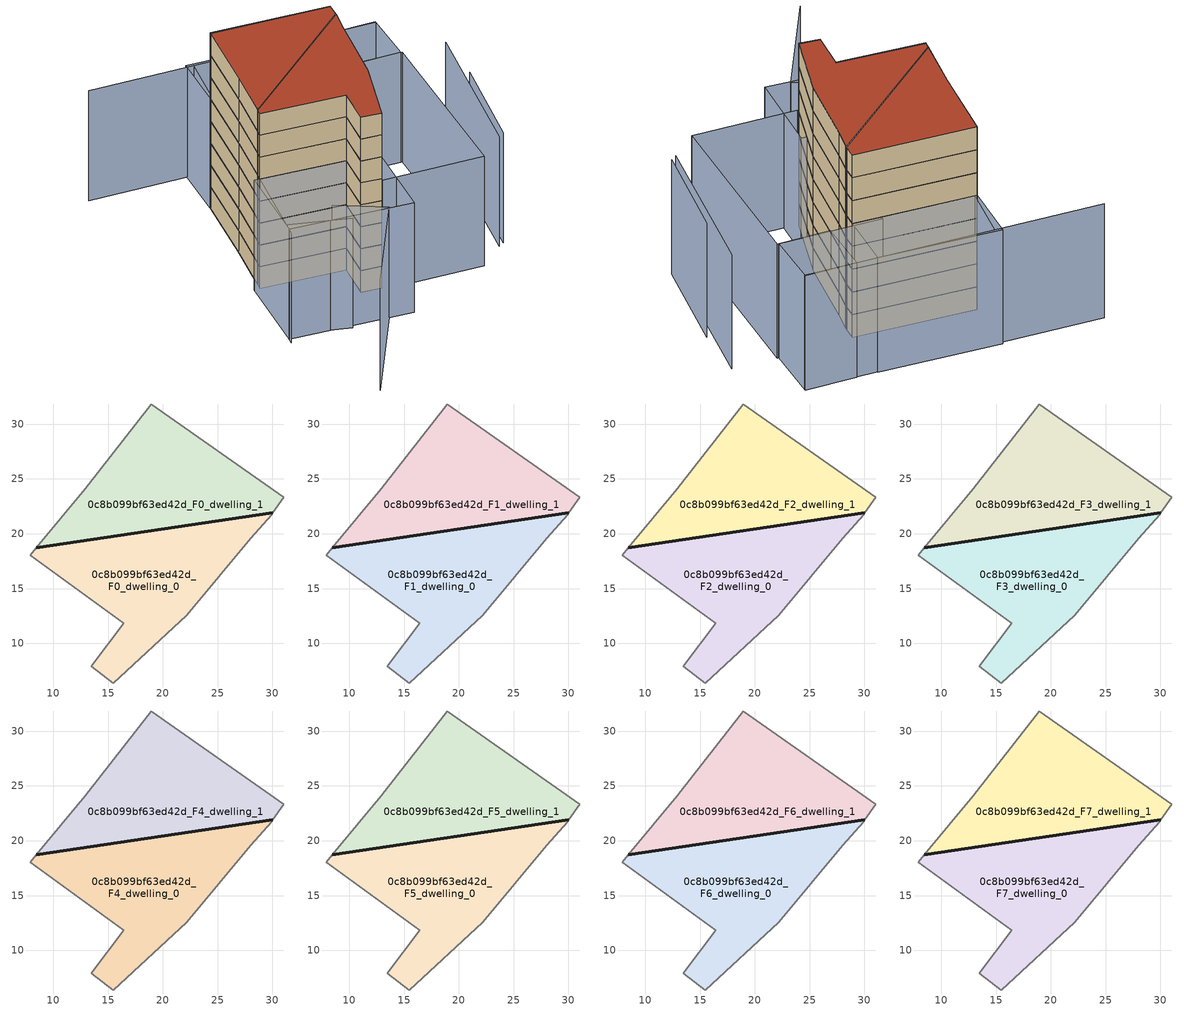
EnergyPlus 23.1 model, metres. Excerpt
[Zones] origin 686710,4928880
0c8b099bf63ed42d_F0_dwelling_0
 floor ground (EU_floor_Construction): 22.17,12.55 28.04,19.61 29.92,21.73 30.04,21.91 8.42,18.71 7.87,18.06 16.42,11.83 13.45,7.91 15.46,6.38 z0
 wall outside (EU_wall_Construction): 8.42,18.71 30.04,21.91 z0:3
 wall adiabatic (EU_wall_Construction): 30.04,21.91 29.92,21.73 28.04,19.61 22.17,12.55 15.46,6.38 13.45,7.91 16.42,11.83 7.87,18.06 8.42,18.71 z0:3
0c8b099bf63ed42d_F0_dwelling_1
 floor ground (EU_floor_Construction): 30.04,21.91 31.05,23.34 18.95,31.84 12.89,24.11 8.42,18.71 z0
 wall outside (EU_wall_Construction): 30.04,21.91 8.42,18.72 z0:3
 wall adiabatic (EU_wall_Construction): 8.42,18.71 12.89,24.11 18.95,31.84 31.05,23.34 30.04,21.91 z0:3
0c8b099bf63ed42d_F1_dwelling_0
 floor to 0c8b099bf63ed42d_F0_dwelling_0 (EU_floor_Construction): 22.17,12.55 28.04,19.61 29.92,21.73 30.04,21.91 8.42,18.71 7.87,18.06 16.42,11.83 13.45,7.91 15.46,6.38 z3
 wall outside (EU_wall_Construction): 8.42,18.71 30.04,21.91 z3:6
 wall adiabatic (EU_wall_Construction): 30.04,21.91 29.92,21.73 28.04,19.61 22.17,12.55 15.46,6.38 13.45,7.91 16.42,11.83 7.87,18.06 8.42,18.71 z3:6
0c8b099bf63ed42d_F1_dwelling_1
 floor to 0c8b099bf63ed42d_F0_dwelling_1 (EU_floor_Construction): 30.04,21.91 31.05,23.34 18.95,31.84 12.89,24.11 8.42,18.71 z3
 wall outside (EU_wall_Construction): 30.04,21.91 8.42,18.72 z3:6
 wall adiabatic (EU_wall_Construction): 8.42,18.71 12.89,24.11 18.95,31.84 31.05,23.34 30.04,21.91 z3:6
0c8b099bf63ed42d_F2_dwelling_0
 floor to 0c8b099bf63ed42d_F1_dwelling_0 (EU_floor_Construction): 22.17,12.55 28.04,19.61 29.92,21.73 30.04,21.91 8.42,18.71 7.87,18.06 16.42,11.83 13.45,7.91 15.46,6.38 z6
 wall outside (EU_wall_Construction): 8.42,18.71 30.04,21.91 z6:9
 wall adiabatic (EU_wall_Construction): 30.04,21.91 29.92,21.73 28.04,19.61 22.17,12.55 15.46,6.38 13.45,7.91 16.42,11.83 7.87,18.06 8.42,18.71 z6:9
0c8b099bf63ed42d_F2_dwelling_1
 floor to 0c8b099bf63ed42d_F1_dwelling_1 (EU_floor_Construction): 30.04,21.91 31.05,23.34 18.95,31.84 12.89,24.11 8.42,18.71 z6
 wall outside (EU_wall_Construction): 30.04,21.91 8.42,18.72 z6:9
 wall adiabatic (EU_wall_Construction): 8.42,18.71 12.89,24.11 18.95,31.84 31.05,23.34 30.04,21.91 z6:9
0c8b099bf63ed42d_F3_dwelling_0
 floor to 0c8b099bf63ed42d_F2_dwelling_0 (EU_floor_Construction): 22.17,12.55 28.04,19.61 29.92,21.73 30.04,21.91 8.42,18.71 7.87,18.06 16.42,11.83 13.45,7.91 15.46,6.38 z9
 wall outside (EU_wall_Construction): 8.42,18.71 30.04,21.91 z9:12
 wall adiabatic (EU_wall_Construction): 30.04,21.91 29.92,21.73 28.04,19.61 22.17,12.55 15.46,6.38 13.45,7.91 16.42,11.83 7.87,18.06 8.42,18.71 z9:12
0c8b099bf63ed42d_F3_dwelling_1
 floor to 0c8b099bf63ed42d_F2_dwelling_1 (EU_floor_Construction): 30.04,21.91 31.05,23.34 18.95,31.84 12.89,24.11 8.42,18.71 z9
 wall outside (EU_wall_Construction): 30.04,21.91 8.42,18.72 z9:12
 wall adiabatic (EU_wall_Construction): 8.42,18.71 12.89,24.11 18.95,31.84 31.05,23.34 30.04,21.91 z9:12
0c8b099bf63ed42d_F4_dwelling_0
 floor to 0c8b099bf63ed42d_F3_dwelling_0 (EU_floor_Construction): 22.17,12.55 28.04,19.61 29.92,21.73 30.04,21.91 8.42,18.71 7.87,18.06 16.42,11.83 13.45,7.91 15.46,6.38 z12
 wall outside (EU_wall_Construction): 8.42,18.71 30.04,21.91 z12:15
 wall adiabatic (EU_wall_Construction): 30.04,21.91 29.92,21.73 28.04,19.61 22.17,12.55 15.46,6.38 13.45,7.91 16.42,11.83 7.87,18.06 8.42,18.71 z12:15
0c8b099bf63ed42d_F4_dwelling_1
 floor to 0c8b099bf63ed42d_F3_dwelling_1 (EU_floor_Construction): 30.04,21.91 31.05,23.34 18.95,31.84 12.89,24.11 8.42,18.71 z12
 wall outside (EU_wall_Construction): 30.04,21.91 8.42,18.72 z12:15
 wall adiabatic (EU_wall_Construction): 8.42,18.71 12.89,24.11 18.95,31.84 31.05,23.34 30.04,21.91 z12:15
0c8b099bf63ed42d_F5_dwelling_0
 floor to 0c8b099bf63ed42d_F4_dwelling_0 (EU_floor_Construction): 22.17,12.55 28.04,19.61 29.92,21.73 30.04,21.91 8.42,18.71 7.87,18.06 16.42,11.83 13.45,7.91 15.46,6.38 z15
 wall outside (EU_wall_Construction): 8.42,18.71 30.04,21.91 z15:18
 wall adiabatic (EU_wall_Construction): 30.04,21.91 29.92,21.73 28.04,19.61 22.17,12.55 15.46,6.38 13.45,7.91 16.42,11.83 7.87,18.06 8.42,18.71 z15:18
0c8b099bf63ed42d_F5_dwelling_1
 floor to 0c8b099bf63ed42d_F4_dwelling_1 (EU_floor_Construction): 30.04,21.91 31.05,23.34 18.95,31.84 12.89,24.11 8.42,18.71 z15
 wall outside (EU_wall_Construction): 30.04,21.91 8.42,18.72 z15:18
 wall adiabatic (EU_wall_Construction): 8.42,18.71 12.89,24.11 18.95,31.84 31.05,23.34 30.04,21.91 z15:18
0c8b099bf63ed42d_F6_dwelling_0
 floor to 0c8b099bf63ed42d_F5_dwelling_0 (EU_floor_Construction): 22.17,12.55 28.04,19.61 29.92,21.73 30.04,21.91 8.42,18.71 7.87,18.06 16.42,11.83 13.45,7.91 15.46,6.38 z18
 wall outside (EU_wall_Construction): 8.42,18.71 30.04,21.91 z18:21
 wall adiabatic (EU_wall_Construction): 30.04,21.91 29.92,21.73 28.04,19.61 22.17,12.55 15.46,6.38 13.45,7.91 16.42,11.83 7.87,18.06 8.42,18.71 z18:21
0c8b099bf63ed42d_F6_dwelling_1
 floor to 0c8b099bf63ed42d_F5_dwelling_1 (EU_floor_Construction): 30.04,21.91 31.05,23.34 18.95,31.84 12.89,24.11 8.42,18.71 z18
 wall outside (EU_wall_Construction): 30.04,21.91 8.42,18.72 z18:21
 wall adiabatic (EU_wall_Construction): 8.42,18.71 12.89,24.11 18.95,31.84 31.05,23.34 30.04,21.91 z18:21
0c8b099bf63ed42d_F7_dwelling_0
 floor to 0c8b099bf63ed42d_F6_dwelling_0 (EU_floor_Construction): 22.17,12.55 28.04,19.61 29.92,21.73 30.04,21.91 8.42,18.71 7.87,18.06 16.42,11.83 13.45,7.91 15.46,6.38 z21
 wall outside (EU_wall_Construction): 8.42,18.71 30.04,21.91 z21:24
 wall adiabatic (EU_wall_Construction): 30.04,21.91 29.92,21.73 28.04,19.61 22.17,12.55 15.46,6.38 13.45,7.91 16.42,11.83 7.87,18.06 8.42,18.71 z21:24
 roof outside (EU_roof_Construction): 30.04,21.91 29.92,21.73 28.04,19.61 22.17,12.55 15.46,6.38 13.45,7.91 16.42,11.83 7.87,18.06 8.42,18.71 z24
0c8b099bf63ed42d_F7_dwelling_1
 floor to 0c8b099bf63ed42d_F6_dwelling_1 (EU_floor_Construction): 30.04,21.91 31.05,23.34 18.95,31.84 12.89,24.11 8.42,18.71 z21
 wall outside (EU_wall_Construction): 30.04,21.91 8.42,18.72 z21:24
 wall adiabatic (EU_wall_Construction): 8.42,18.71 12.89,24.11 18.95,31.84 31.05,23.34 30.04,21.91 z21:24
 roof outside (EU_roof_Construction): 31.05,23.34 30.04,21.91 8.42,18.71 12.89,24.11 18.95,31.84 z24
shading: 30.06,-0.28 43.37,15.52 / 7.76,8.16 10.89,2.46 / 10.89,2.46 -2.46,-4.86 / 1.57,10.28 6.72,4.75 / 23.66,37.1 0.38,9.02 / 30.98,-0.22 39.59,9.83 / 42.54,24.47 12.82,44.46 / 7.32,18.46 19.72,9.42 / 19.72,9.42 13.28,0.57 / 13.28,0.57 0.88,9.61 / 0.88,9.61 7.32,18.46 / 28.48,25.65 38.95,18.57 / 38.95,18.57 25.75,-0.97 / 25.75,-0.97 15.28,6.1 / 15.28,6.1 28.48,25.65 / 31.05,23.34 18.95,31.84 / 18.95,31.84 23.2,37.88 / 23.2,37.88 35.3,29.37 / 35.3,29.37 31.05,23.34 / 42.61,24.58 38.78,18.69 / 38.78,18.69 33.58,22.08 / 33.58,22.08 37.41,27.96 / 37.41,27.96 42.61,24.58 z0:15
[Building]
EU S2 Campaign: North Axis=0; Terrain=City; Solar Distribution=FullExterior
[Site:Location]
Bologna: Latitude=44.5; Longitude=11.25; Time Zone=1; Elevation=37
[SizingPeriod:WeatherFileDays]
AnnualSizingPeriod: Begin Month=1; Begin Day of Month=1; End Month=12; End Day of Month=31; Day of Week for Start Day=Monday; Use Weather File Daylight Saving Period=No; Use Weather File Rain and Snow Indicators=No
[MATERIAL]
EU_InternalMass_Material: Roughness=MediumRough; Thickness=0.1; Conductivity=1; Density=1800; Specific Heat=900; Thermal Absorptance=0.9; Solar Absorptance=0.7; Visible Absorptance=0.7
[MATERIAL:NOMASS] Roughness=MediumRough; Thermal Absorptance=0.9; Solar Absorptance=0.7; Visible Absorptance=0.7
Name | Thermal Resistance
EU_wall_NoMass | 0.905828
EU_roof_NoMass | 0.37593
EU_floor_NoMass | 0.67114
[CONSTRUCTION]
EU_wall_Construction: EU_wall_NoMass
EU_roof_Construction: EU_roof_NoMass
EU_floor_Construction: EU_floor_NoMass
EU_InternalMass_Construction: EU_InternalMass_Material
[ZONE] Type=1; Multiplier=1; Ceiling Height=autocalculate; Floor Area=autocalculate; Part of Total Floor Area=Yes
Name | Volume
0c8b099bf63ed42d_F0_dwelling_0 | 411.184
0c8b099bf63ed42d_F1_dwelling_0; 0c8b099bf63ed42d_F2_dwelling_0; 0c8b099bf63ed42d_F3_dwelling_0; 0c8b099bf63ed42d_F4_dwelling_0; 0c8b099bf63ed42d_F5_dwelling_0; 0c8b099bf63ed42d_F6_dwelling_0; 0c8b099bf63ed42d_F7_dwelling_0 | 411.183
0c8b099bf63ed42d_F0_dwelling_1 | 411.186
0c8b099bf63ed42d_F1_dwelling_1; 0c8b099bf63ed42d_F2_dwelling_1; 0c8b099bf63ed42d_F3_dwelling_1; 0c8b099bf63ed42d_F4_dwelling_1; 0c8b099bf63ed42d_F5_dwelling_1; 0c8b099bf63ed42d_F6_dwelling_1; 0c8b099bf63ed42d_F7_dwelling_1 | 411.185
[INTERNALMASS] Construction=EU_InternalMass_Construction
Name | Zone or ZoneList | Surface Area
0c8b099bf63ed42d_F0_dwelling_0_EU_InternalMass | 0c8b099bf63ed42d_F0_dwelling_0 | 137.061
0c8b099bf63ed42d_F0_dwelling_1_EU_InternalMass | 0c8b099bf63ed42d_F0_dwelling_1 | 137.062
0c8b099bf63ed42d_F1_dwelling_0_EU_InternalMass | 0c8b099bf63ed42d_F1_dwelling_0 | 137.061
0c8b099bf63ed42d_F1_dwelling_1_EU_InternalMass | 0c8b099bf63ed42d_F1_dwelling_1 | 137.062
0c8b099bf63ed42d_F2_dwelling_0_EU_InternalMass | 0c8b099bf63ed42d_F2_dwelling_0 | 137.061
0c8b099bf63ed42d_F2_dwelling_1_EU_InternalMass | 0c8b099bf63ed42d_F2_dwelling_1 | 137.062
0c8b099bf63ed42d_F3_dwelling_0_EU_InternalMass | 0c8b099bf63ed42d_F3_dwelling_0 | 137.061
0c8b099bf63ed42d_F3_dwelling_1_EU_InternalMass | 0c8b099bf63ed42d_F3_dwelling_1 | 137.062
0c8b099bf63ed42d_F4_dwelling_0_EU_InternalMass | 0c8b099bf63ed42d_F4_dwelling_0 | 137.061
0c8b099bf63ed42d_F4_dwelling_1_EU_InternalMass | 0c8b099bf63ed42d_F4_dwelling_1 | 137.062
0c8b099bf63ed42d_F5_dwelling_0_EU_InternalMass | 0c8b099bf63ed42d_F5_dwelling_0 | 137.061
0c8b099bf63ed42d_F5_dwelling_1_EU_InternalMass | 0c8b099bf63ed42d_F5_dwelling_1 | 137.062
0c8b099bf63ed42d_F6_dwelling_0_EU_InternalMass | 0c8b099bf63ed42d_F6_dwelling_0 | 137.061
0c8b099bf63ed42d_F6_dwelling_1_EU_InternalMass | 0c8b099bf63ed42d_F6_dwelling_1 | 137.062
0c8b099bf63ed42d_F7_dwelling_0_EU_InternalMass | 0c8b099bf63ed42d_F7_dwelling_0 | 137.061
0c8b099bf63ed42d_F7_dwelling_1_EU_InternalMass | 0c8b099bf63ed42d_F7_dwelling_1 | 137.062
[OTHEREQUIPMENT] Fuel Type=Electricity; Design Level Calculation Method=Watts/Area; Power per Zone Floor Area=1; Fraction Latent=0; Fraction Radiant=0; Fraction Lost=0; Carbon Dioxide Generation Rate=0; EndUse Subcategory=EU_Step8_InternalGains
Name | Zone or ZoneList or Space or SpaceList | Schedule
EU_Step8_InternalGain_0c8b099bf63ed42d_F0_dwelling_0_f000 | 0c8b099bf63ed42d_F0_dwelling_0 | EU_Step8_GainSchedule_0c8b099bf63ed42d_F0_dwelling_0_f000
EU_Step8_InternalGain_0c8b099bf63ed42d_F0_dwelling_1_f000 | 0c8b099bf63ed42d_F0_dwelling_1 | EU_Step8_GainSchedule_0c8b099bf63ed42d_F0_dwelling_1_f000
EU_Step8_InternalGain_0c8b099bf63ed42d_F1_dwelling_0_f000 | 0c8b099bf63ed42d_F1_dwelling_0 | EU_Step8_GainSchedule_0c8b099bf63ed42d_F1_dwelling_0_f000
EU_Step8_InternalGain_0c8b099bf63ed42d_F1_dwelling_1_f000 | 0c8b099bf63ed42d_F1_dwelling_1 | EU_Step8_GainSchedule_0c8b099bf63ed42d_F1_dwelling_1_f000
EU_Step8_InternalGain_0c8b099bf63ed42d_F2_dwelling_0_f000 | 0c8b099bf63ed42d_F2_dwelling_0 | EU_Step8_GainSchedule_0c8b099bf63ed42d_F2_dwelling_0_f000
EU_Step8_InternalGain_0c8b099bf63ed42d_F2_dwelling_1_f000 | 0c8b099bf63ed42d_F2_dwelling_1 | EU_Step8_GainSchedule_0c8b099bf63ed42d_F2_dwelling_1_f000
EU_Step8_InternalGain_0c8b099bf63ed42d_F3_dwelling_0_f000 | 0c8b099bf63ed42d_F3_dwelling_0 | EU_Step8_GainSchedule_0c8b099bf63ed42d_F3_dwelling_0_f000
EU_Step8_InternalGain_0c8b099bf63ed42d_F3_dwelling_1_f000 | 0c8b099bf63ed42d_F3_dwelling_1 | EU_Step8_GainSchedule_0c8b099bf63ed42d_F3_dwelling_1_f000
EU_Step8_InternalGain_0c8b099bf63ed42d_F4_dwelling_0_f000 | 0c8b099bf63ed42d_F4_dwelling_0 | EU_Step8_GainSchedule_0c8b099bf63ed42d_F4_dwelling_0_f000
EU_Step8_InternalGain_0c8b099bf63ed42d_F4_dwelling_1_f000 | 0c8b099bf63ed42d_F4_dwelling_1 | EU_Step8_GainSchedule_0c8b099bf63ed42d_F4_dwelling_1_f000
EU_Step8_InternalGain_0c8b099bf63ed42d_F5_dwelling_0_f000 | 0c8b099bf63ed42d_F5_dwelling_0 | EU_Step8_GainSchedule_0c8b099bf63ed42d_F5_dwelling_0_f000
EU_Step8_InternalGain_0c8b099bf63ed42d_F5_dwelling_1_f000 | 0c8b099bf63ed42d_F5_dwelling_1 | EU_Step8_GainSchedule_0c8b099bf63ed42d_F5_dwelling_1_f000
EU_Step8_InternalGain_0c8b099bf63ed42d_F6_dwelling_0_f000 | 0c8b099bf63ed42d_F6_dwelling_0 | EU_Step8_GainSchedule_0c8b099bf63ed42d_F6_dwelling_0_f000
EU_Step8_InternalGain_0c8b099bf63ed42d_F6_dwelling_1_f000 | 0c8b099bf63ed42d_F6_dwelling_1 | EU_Step8_GainSchedule_0c8b099bf63ed42d_F6_dwelling_1_f000
EU_Step8_InternalGain_0c8b099bf63ed42d_F7_dwelling_0_f000 | 0c8b099bf63ed42d_F7_dwelling_0 | EU_Step8_GainSchedule_0c8b099bf63ed42d_F7_dwelling_0_f000
EU_Step8_InternalGain_0c8b099bf63ed42d_F7_dwelling_1_f000 | 0c8b099bf63ed42d_F7_dwelling_1 | EU_Step8_GainSchedule_0c8b099bf63ed42d_F7_dwelling_1_f000
[ZONEVENTILATION:DESIGNFLOWRATE] Schedule=EU_AlwaysOn; Design Flow Rate Calculation Method=AirChanges/Hour; Air Changes per Hour=0.73129; Ventilation Type=Natural; Fan Pressure Rise=0; Fan Total Efficiency=1; Constant Term Coefficient=1; Temperature Term Coefficient=0; Velocity Term Coefficient=0; Velocity Squared Term Coefficient=0; Minimum Indoor Temperature=-100; Maximum Indoor Temperature=100; Delta Temperature=-100; Minimum Outdoor Temperature=-100; Maximum Outdoor Temperature=100; Maximum Wind Speed=40
Name | Zone or ZoneList or Space or SpaceList
EU_ConstantAir_0c8b099bf63ed42d_F0_dwelling_0 | 0c8b099bf63ed42d_F0_dwelling_0
EU_ConstantAir_0c8b099bf63ed42d_F0_dwelling_1 | 0c8b099bf63ed42d_F0_dwelling_1
EU_ConstantAir_0c8b099bf63ed42d_F1_dwelling_0 | 0c8b099bf63ed42d_F1_dwelling_0
EU_ConstantAir_0c8b099bf63ed42d_F1_dwelling_1 | 0c8b099bf63ed42d_F1_dwelling_1
EU_ConstantAir_0c8b099bf63ed42d_F2_dwelling_0 | 0c8b099bf63ed42d_F2_dwelling_0
EU_ConstantAir_0c8b099bf63ed42d_F2_dwelling_1 | 0c8b099bf63ed42d_F2_dwelling_1
EU_ConstantAir_0c8b099bf63ed42d_F3_dwelling_0 | 0c8b099bf63ed42d_F3_dwelling_0
EU_ConstantAir_0c8b099bf63ed42d_F3_dwelling_1 | 0c8b099bf63ed42d_F3_dwelling_1
EU_ConstantAir_0c8b099bf63ed42d_F4_dwelling_0 | 0c8b099bf63ed42d_F4_dwelling_0
EU_ConstantAir_0c8b099bf63ed42d_F4_dwelling_1 | 0c8b099bf63ed42d_F4_dwelling_1
EU_ConstantAir_0c8b099bf63ed42d_F5_dwelling_0 | 0c8b099bf63ed42d_F5_dwelling_0
EU_ConstantAir_0c8b099bf63ed42d_F5_dwelling_1 | 0c8b099bf63ed42d_F5_dwelling_1
EU_ConstantAir_0c8b099bf63ed42d_F6_dwelling_0 | 0c8b099bf63ed42d_F6_dwelling_0
EU_ConstantAir_0c8b099bf63ed42d_F6_dwelling_1 | 0c8b099bf63ed42d_F6_dwelling_1
EU_ConstantAir_0c8b099bf63ed42d_F7_dwelling_0 | 0c8b099bf63ed42d_F7_dwelling_0
EU_ConstantAir_0c8b099bf63ed42d_F7_dwelling_1 | 0c8b099bf63ed42d_F7_dwelling_1
[HVACTEMPLATE:THERMOSTAT] Constant Heating Setpoint=20; Constant Cooling Setpoint=50
EU_HeatOnly_0c8b099bf63ed42d_F0_dwelling_0; EU_HeatOnly_0c8b099bf63ed42d_F0_dwelling_1; EU_HeatOnly_0c8b099bf63ed42d_F1_dwelling_0; EU_HeatOnly_0c8b099bf63ed42d_F1_dwelling_1; EU_HeatOnly_0c8b099bf63ed42d_F2_dwelling_0; EU_HeatOnly_0c8b099bf63ed42d_F2_dwelling_1; EU_HeatOnly_0c8b099bf63ed42d_F3_dwelling_0; EU_HeatOnly_0c8b099bf63ed42d_F3_dwelling_1; EU_HeatOnly_0c8b099bf63ed42d_F4_dwelling_0; EU_HeatOnly_0c8b099bf63ed42d_F4_dwelling_1; EU_HeatOnly_0c8b099bf63ed42d_F5_dwelling_0; EU_HeatOnly_0c8b099bf63ed42d_F5_dwelling_1; EU_HeatOnly_0c8b099bf63ed42d_F6_dwelling_0; EU_HeatOnly_0c8b099bf63ed42d_F6_dwelling_1; EU_HeatOnly_0c8b099bf63ed42d_F7_dwelling_0; EU_HeatOnly_0c8b099bf63ed42d_F7_dwelling_1
[HVACTEMPLATE:ZONE:IDEALLOADSAIRSYSTEM] System Availability Schedule=EU_AlwaysOn; Maximum Heating Supply Air Temperature=50; Minimum Cooling Supply Air Temperature=13; Maximum Heating Supply Air Humidity Ratio=0.0156; Minimum Cooling Supply Air Humidity Ratio=0.0077; Heating Limit=NoLimit; Cooling Limit=NoLimit; Heating Availability Schedule=EU_AlwaysOn; Cooling Availability Schedule=EU_CoolingOff; Dehumidification Control Type=ConstantSensibleHeatRatio; Cooling Sensible Heat Ratio=0.7; Dehumidification Setpoint=60; Humidification Control Type=None; Humidification Setpoint=30; Outdoor Air Method=None; Outdoor Air Flow Rate per Person=0.00944; Outdoor Air Flow Rate per Zone Floor Area=0; Outdoor Air Flow Rate per Zone=0; Demand Controlled Ventilation Type=None; Outdoor Air Economizer Type=NoEconomizer; Heat Recovery Type=None; Sensible Heat Recovery Effectiveness=0.7; Latent Heat Recovery Effectiveness=0.65
Name | Template Thermostat
0c8b099bf63ed42d_F0_dwelling_0 | EU_HeatOnly_0c8b099bf63ed42d_F0_dwelling_0
0c8b099bf63ed42d_F0_dwelling_1 | EU_HeatOnly_0c8b099bf63ed42d_F0_dwelling_1
0c8b099bf63ed42d_F1_dwelling_0 | EU_HeatOnly_0c8b099bf63ed42d_F1_dwelling_0
0c8b099bf63ed42d_F1_dwelling_1 | EU_HeatOnly_0c8b099bf63ed42d_F1_dwelling_1
0c8b099bf63ed42d_F2_dwelling_0 | EU_HeatOnly_0c8b099bf63ed42d_F2_dwelling_0
0c8b099bf63ed42d_F2_dwelling_1 | EU_HeatOnly_0c8b099bf63ed42d_F2_dwelling_1
0c8b099bf63ed42d_F3_dwelling_0 | EU_HeatOnly_0c8b099bf63ed42d_F3_dwelling_0
0c8b099bf63ed42d_F3_dwelling_1 | EU_HeatOnly_0c8b099bf63ed42d_F3_dwelling_1
0c8b099bf63ed42d_F4_dwelling_0 | EU_HeatOnly_0c8b099bf63ed42d_F4_dwelling_0
0c8b099bf63ed42d_F4_dwelling_1 | EU_HeatOnly_0c8b099bf63ed42d_F4_dwelling_1
0c8b099bf63ed42d_F5_dwelling_0 | EU_HeatOnly_0c8b099bf63ed42d_F5_dwelling_0
0c8b099bf63ed42d_F5_dwelling_1 | EU_HeatOnly_0c8b099bf63ed42d_F5_dwelling_1
0c8b099bf63ed42d_F6_dwelling_0 | EU_HeatOnly_0c8b099bf63ed42d_F6_dwelling_0
0c8b099bf63ed42d_F6_dwelling_1 | EU_HeatOnly_0c8b099bf63ed42d_F6_dwelling_1
0c8b099bf63ed42d_F7_dwelling_0 | EU_HeatOnly_0c8b099bf63ed42d_F7_dwelling_0
0c8b099bf63ed42d_F7_dwelling_1 | EU_HeatOnly_0c8b099bf63ed42d_F7_dwelling_1
[SIZING:ZONE] Zone Cooling Design Supply Air Temperature Input Method=SupplyAirTemperature; Zone Cooling Design Supply Air Temperature=13; Zone Heating Design Supply Air Temperature Input Method=SupplyAirTemperature; Zone Heating Design Supply Air Temperature=50; Zone Cooling Design Supply Air Humidity Ratio=0.008; Zone Heating Design Supply Air Humidity Ratio=0.008; Cooling Design Air Flow Method=DesignDay; Cooling Design Air Flow Rate=0; Cooling Minimum Air Flow per Zone Floor Area=0.000762; Cooling Minimum Air Flow=0; Cooling Minimum Air Flow Fraction=0.2; Heating Design Air Flow Method=DesignDay; Heating Design Air Flow Rate=0; Heating Maximum Air Flow per Zone Floor Area=0.002032; Heating Maximum Air Flow=0.141576; Heating Maximum Air Flow Fraction=0.3; Account for Dedicated Outdoor Air System=No; Dedicated Outdoor Air System Control Strategy=NeutralSupplyAir; Dedicated Outdoor Air Low Setpoint Temperature for Design=autosize; Dedicated Outdoor Air High Setpoint Temperature for Design=autosize; Zone Load Sizing Method=Sensible Load Only No Latent Load; Zone Latent Cooling Design Supply Air Humidity Ratio Input Method=HumidityRatioDifference; Zone Cooling Design Supply Air Humidity Ratio Difference=0.005; Zone Latent Heating Design Supply Air Humidity Ratio Input Method=HumidityRatioDifference; Zone Humidification Design Supply Air Humidity Ratio Difference=0.005
0c8b099bf63ed42d_F0_dwelling_0; 0c8b099bf63ed42d_F0_dwelling_1; 0c8b099bf63ed42d_F1_dwelling_0; 0c8b099bf63ed42d_F1_dwelling_1; 0c8b099bf63ed42d_F2_dwelling_0; 0c8b099bf63ed42d_F2_dwelling_1; 0c8b099bf63ed42d_F3_dwelling_0; 0c8b099bf63ed42d_F3_dwelling_1; 0c8b099bf63ed42d_F4_dwelling_0; 0c8b099bf63ed42d_F4_dwelling_1; 0c8b099bf63ed42d_F5_dwelling_0; 0c8b099bf63ed42d_F5_dwelling_1; 0c8b099bf63ed42d_F6_dwelling_0; 0c8b099bf63ed42d_F6_dwelling_1; 0c8b099bf63ed42d_F7_dwelling_0; 0c8b099bf63ed42d_F7_dwelling_1
[SCHEDULE:CONSTANT]
Name | Hourly Value
EU_AlwaysOn | 1
EU_CoolingOff | 0
[SCHEDULE:FILE] Column Number=1; Rows to Skip at Top=0; Number of Hours of Data=8760; Column Separator=Comma; Interpolate to Timestep=No; Minutes per Item=60; Adjust Schedule for Daylight Savings=Yes
Name | File
EU_Step8_GainSchedule_0c8b099bf63ed42d_F0_dwelling_0_f000 | ../../schedules/0c8b099bf63ed42d/0c8b099bf63ed42d_F0_dwelling_0_f000_gain.csv
EU_Step8_GainSchedule_0c8b099bf63ed42d_F0_dwelling_1_f000 | ../../schedules/0c8b099bf63ed42d/0c8b099bf63ed42d_F0_dwelling_1_f000_gain.csv
EU_Step8_GainSchedule_0c8b099bf63ed42d_F1_dwelling_0_f000 | ../../schedules/0c8b099bf63ed42d/0c8b099bf63ed42d_F1_dwelling_0_f000_gain.csv
EU_Step8_GainSchedule_0c8b099bf63ed42d_F1_dwelling_1_f000 | ../../schedules/0c8b099bf63ed42d/0c8b099bf63ed42d_F1_dwelling_1_f000_gain.csv
EU_Step8_GainSchedule_0c8b099bf63ed42d_F2_dwelling_0_f000 | ../../schedules/0c8b099bf63ed42d/0c8b099bf63ed42d_F2_dwelling_0_f000_gain.csv
EU_Step8_GainSchedule_0c8b099bf63ed42d_F2_dwelling_1_f000 | ../../schedules/0c8b099bf63ed42d/0c8b099bf63ed42d_F2_dwelling_1_f000_gain.csv
EU_Step8_GainSchedule_0c8b099bf63ed42d_F3_dwelling_0_f000 | ../../schedules/0c8b099bf63ed42d/0c8b099bf63ed42d_F3_dwelling_0_f000_gain.csv
EU_Step8_GainSchedule_0c8b099bf63ed42d_F3_dwelling_1_f000 | ../../schedules/0c8b099bf63ed42d/0c8b099bf63ed42d_F3_dwelling_1_f000_gain.csv
EU_Step8_GainSchedule_0c8b099bf63ed42d_F4_dwelling_0_f000 | ../../schedules/0c8b099bf63ed42d/0c8b099bf63ed42d_F4_dwelling_0_f000_gain.csv
EU_Step8_GainSchedule_0c8b099bf63ed42d_F4_dwelling_1_f000 | ../../schedules/0c8b099bf63ed42d/0c8b099bf63ed42d_F4_dwelling_1_f000_gain.csv
EU_Step8_GainSchedule_0c8b099bf63ed42d_F5_dwelling_0_f000 | ../../schedules/0c8b099bf63ed42d/0c8b099bf63ed42d_F5_dwelling_0_f000_gain.csv
EU_Step8_GainSchedule_0c8b099bf63ed42d_F5_dwelling_1_f000 | ../../schedules/0c8b099bf63ed42d/0c8b099bf63ed42d_F5_dwelling_1_f000_gain.csv
EU_Step8_GainSchedule_0c8b099bf63ed42d_F6_dwelling_0_f000 | ../../schedules/0c8b099bf63ed42d/0c8b099bf63ed42d_F6_dwelling_0_f000_gain.csv
EU_Step8_GainSchedule_0c8b099bf63ed42d_F6_dwelling_1_f000 | ../../schedules/0c8b099bf63ed42d/0c8b099bf63ed42d_F6_dwelling_1_f000_gain.csv
EU_Step8_GainSchedule_0c8b099bf63ed42d_F7_dwelling_0_f000 | ../../schedules/0c8b099bf63ed42d/0c8b099bf63ed42d_F7_dwelling_0_f000_gain.csv
EU_Step8_GainSchedule_0c8b099bf63ed42d_F7_dwelling_1_f000 | ../../schedules/0c8b099bf63ed42d/0c8b099bf63ed42d_F7_dwelling_1_f000_gain.csv
